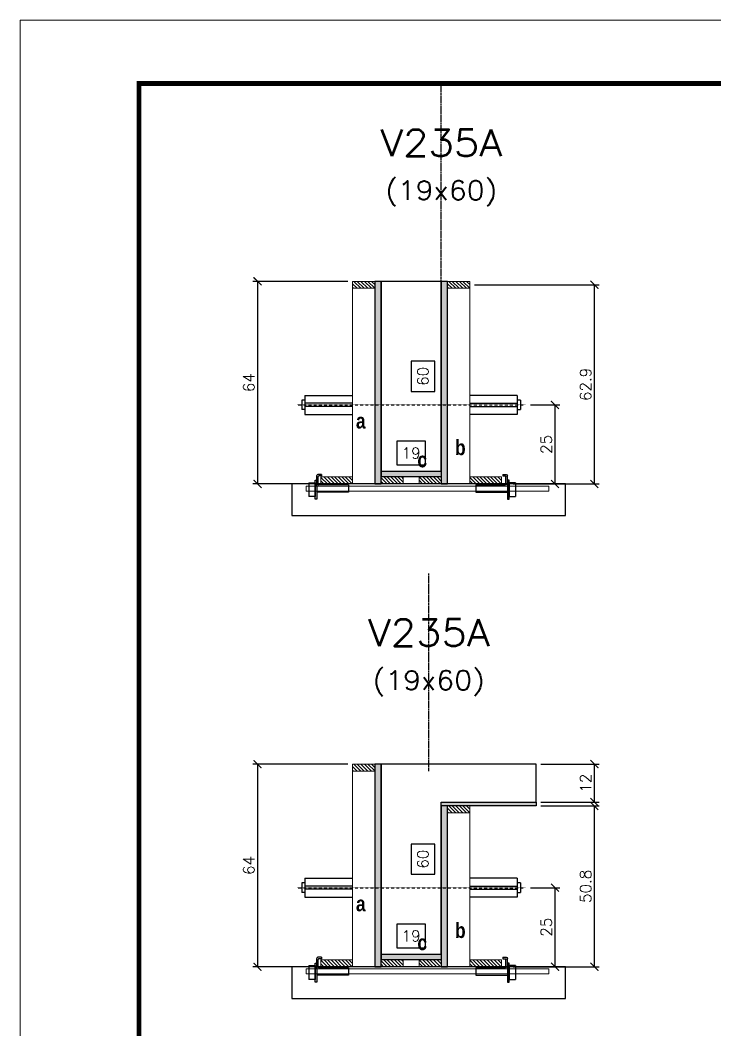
# Model space of a CAD drawing. Extents: x 137137 to 143418, y 10464 to 34486.
# Drawn here: x 141933 to 142371, y 25808 to 26446 of the extents above; entities that cross this region are included whole.
import ezdxf
from ezdxf.enums import TextEntityAlignment as Align

# ---------------------------------------------------------------- set-up
doc = ezdxf.new("R2010")
doc.units = 0
doc.linetypes.add('DASHED', pattern=[0.75, 0.5, -0.25])
doc.linetypes.add('HIDDEN', pattern=[0.375, 0.25, -0.125])
for name, color, linetype in [('barrote', 251, 'Continuous'), ('COTA', 241, 'Continuous'), ('Cota Seção (2x)', 4, 'Continuous'), ('detalhes', 4, 'Continuous'), ('Painéis', 200, 'Continuous'), ('presilha', 1, 'Continuous'), ('TENSOR', 3, 'Continuous'), ('Texto de Titulo', 7, 'Continuous'), ('Texto Qtd Sarr', 242, 'Continuous')]:
    doc.layers.add(name, color=color, linetype=linetype)
for name, color, linetype, lineweight in [('CONCRETO', 251, 'Continuous', 25), ('Folhas', 255, 'Continuous', 9), ('Hachura', 251, 'Continuous', 9), ('Madeira', 126, 'Continuous', 18), ('SARRAFO DE PRESSAO', 251, 'DASHED', 9), ('SCO-___-LAJ', 2, 'Continuous', 0), ('Texto Seção', 7, 'Continuous', 15)]:
    doc.layers.add(name, color=color, linetype=linetype, lineweight=lineweight)
doc.styles.add('Romans', font='romans.shx')
doc.styles.add('TECNICA', font='techb___.ttf', dxfattribs={"height": 10})
doc.dimstyles.new('Cota Seção (2x)', dxfattribs={"dimtxt": 7, "dimasz": 5, "dimexe": 3, "dimexo": 3, "dimgap": 2, "dimtad": 3, "dimdec": 1, "dimlfac": 0.5, "dimzin": 12, "dimdsep": 46, "dimtxsty": 'Romans', "dimblk": 'ARCHTICK', "dimcen": 0, "dimclrd": 4, "dimclre": 4, "dimclrt": 1, "dimadec": 1, "dimazin": 3, "dimtfac": 1, "dimtdec": 1, "dimtmove": 0, "dimatfit": 3, "dimldrblk": 'OBLIQUE', "dimfxl": 1, "dimtolj": 1, "dimtzin": 12, "dimarcsym": 0})
doc.dimstyles.new('Cota Seção interna', dxfattribs={"dimtxt": 7, "dimasz": 6, "dimexe": 0.18, "dimexo": 2, "dimgap": -4, "dimtad": 3, "dimdec": 1, "dimlfac": 0.5, "dimzin": 12, "dimdsep": 46, "dimtxsty": 'Romans', "dimblk": 'ARCHTICK', "dimcen": 0.09, "dimse1": 1, "dimse2": 1, "dimsd1": 1, "dimsd2": 1, "dimclrd": 180, "dimclre": 5, "dimclrt": 1, "dimadec": 0, "dimazin": 3, "dimtfac": 1, "dimtdec": 1, "dimtofl": 0, "dimtmove": 0, "dimatfit": 3, "dimldrblk": 'ARCHTICK', "dimfxl": 1, "dimtolj": 1, "dimtzin": 0, "dimarcsym": 0})

# ---------------------------------------------------------------- blocks, each defined once
blk = doc.blocks.new('9999999999')
at = {"layer": 'Folhas'}
blk.add_lwpolyline([(98138.98, 34190.21), (99623.98, 34190.21), (99623.98, 35240.21), (98138.98, 35240.21)], close=True, dxfattribs=at)
at = {"layer": 'Folhas', "color": 30, "const_width": 3}
blk.add_lwpolyline([(98213.98, 34230.21), (99583.98, 34230.21), (99583.98, 35200.21), (98213.98, 35200.21)], close=True, dxfattribs=at)
blk = doc.blocks.new('titulo1')
at = {"layer": 'Defpoints', "color": 252, "linetype": 'HIDDEN', "ltscale": 2}
blk.add_line((0, 0), (0, 125), dxfattribs=at)
at = {"layer": 'Defpoints', "style": 'Romans', "oblique": 15}
blk.add_attdef('FOLHA', text='', height=10, dxfattribs=at).set_placement((0, 15.58), align=Align.MIDDLE_CENTER)
at = {"layer": 'Texto Qtd Sarr', "color": 3, "style": 'Romans', "oblique": 15}
for tag, height, p in [('TITULO', 17, (0, 71.45)), ('SEÇÃO', 12, (0, 41.55))]:
    blk.add_attdef(tag, text='', height=height, dxfattribs=at).set_placement(p, align=Align.MIDDLE_CENTER)
blk = doc.blocks.new('_ArchTick')
at = {"color": 0, "linetype": 'ByBlock', "const_width": 0.15}
blk.add_lwpolyline([(-0.5, -0.5), (0.5, 0.5)], dxfattribs=at)
blk = doc.blocks.new('*D6065')
at = {"layer": 'COTA', "color": 4, "lineweight": -2, "transparency": 16777216}
for p, q in [((142219.62, 26278.55), (142298.34, 26278.55)), ((142295.34, 26152.75), (142295.34, 26278.55)), ((142244.02, 26152.75), (142298.34, 26152.75))]:
    blk.add_line(p, q, dxfattribs=at)
at = {"layer": 'Defpoints', "color": 0, "transparency": 16777216}
for p in [(142216.62, 26278.55), (142295.34, 26278.55), (142241.02, 26152.75)]:
    blk.add_point(p, dxfattribs=at)
at = {"layer": 'COTA', "color": 4, "lineweight": -2, "transparency": 16777216, "xscale": 5, "yscale": 5, "zscale": 5}
for p, rotation in [((142295.34, 26278.55), 90), ((142295.34, 26152.75), 270)]:
    blk.add_blockref('_ArchTick', p, dxfattribs=dict(at, rotation=rotation))
at = {"layer": 'COTA', "color": 1, "transparency": 16777216, "insert": (142289.84, 26215.65), "char_height": 7, "attachment_point": 5, "rotation": 90, "style": 'Romans'}
blk.add_mtext('\\A1;62.9', dxfattribs=at)
blk = doc.blocks.new('_Oblique')
at = {"color": 0, "linetype": 'ByBlock', "lineweight": -2}
blk.add_line((-0.5, -0.5), (0.5, 0.5), dxfattribs=at)
blk = doc.blocks.new('*D6066')
at = {"layer": 'Cota Seção (2x)', "color": 180, "lineweight": -2, "transparency": 16777216}
for p, q in [((142194.62, 26230.25), (142179.62, 26230.25)), ((142179.62, 26230.25), (142179.62, 26211.25)), ((142194.62, 26211.25), (142194.62, 26230.25)), ((142179.62, 26211.25), (142194.62, 26211.25))]:
    blk.add_line(p, q, dxfattribs=at)
at = {"layer": 'Defpoints', "color": 0, "transparency": 16777216}
for p in [(142198.62, 26280.75), (142198.62, 26280.75), (142198.62, 26160.75)]:
    blk.add_point(p, dxfattribs=at)
at = {"layer": 'Cota Seção (2x)', "color": 1, "transparency": 16777216, "insert": (142187.12, 26220.75), "char_height": 7, "attachment_point": 5, "rotation": 90, "style": 'Romans'}
blk.add_mtext('\\A1;60', dxfattribs=at)
blk = doc.blocks.new('PRESILHA METÁLICA 1')
at = {"layer": 'presilha'}
for p, q in [((7.5, 10.64), (7.5, 19.86)), ((12, 21), (8.64, 21)), ((12, 19.5), (9.57, 19.5)), ((12, 21), (12, 19.5)), ((0, 13), (6, 13)), ((0, 13), (0, 0)), ((6, 15.5), (7.5, 15.5)), ((6, -2.5), (6, 15.5)), ((6, 13), (6, 0)), ((7.5, 15.5), (7.5, -2.5)), ((9, 11.57), (9, 18.93)), ((37.5, 11), (9.57, 11)), ((37.5, 11), (37.5, 4.1)), ((6, 0), (0, 0)), ((37.5, 4.1), (7.5, 4.1)), ((7.5, -2.5), (6, -2.5))]:
    blk.add_line(p, q, dxfattribs=at)
for centre, radius, start, end in [((8.64, 19.86), 1.14, 90, 180), ((9.57, 18.93), 0.57, 90, 180), ((9.57, 11.57), 0.57, 180, 270)]:
    blk.add_arc(centre, radius, start, end, dxfattribs=at)
blk = doc.blocks.new('*D6067')
at = {"layer": 'Cota Seção (2x)', "color": 180, "lineweight": -2, "transparency": 16777216}
for p, q in [((142188.62, 26179.75), (142170.62, 26179.75)), ((142170.62, 26179.75), (142170.62, 26164.75)), ((142188.62, 26164.75), (142188.62, 26179.75)), ((142170.62, 26164.75), (142188.62, 26164.75))]:
    blk.add_line(p, q, dxfattribs=at)
at = {"layer": 'Defpoints', "color": 0, "transparency": 16777216}
for p in [(142198.62, 26160.75), (142160.62, 26152.75), (142198.62, 26152.75)]:
    blk.add_point(p, dxfattribs=at)
at = {"layer": 'Cota Seção (2x)', "color": 1, "transparency": 16777216, "insert": (142179.62, 26172.25), "char_height": 7, "attachment_point": 5, "style": 'Romans'}
blk.add_mtext('\\A1;19', dxfattribs=at)
blk = doc.blocks.new('*D6068')
at = {"layer": 'COTA', "color": 4, "lineweight": -2, "transparency": 16777216}
for p, q in [((142139.62, 26280.75), (142079.65, 26280.75)), ((142082.65, 26280.75), (142082.65, 26152.75)), ((142139.62, 26152.75), (142079.65, 26152.75))]:
    blk.add_line(p, q, dxfattribs=at)
at = {"layer": 'Defpoints', "color": 0, "transparency": 16777216}
for p in [(142142.62, 26280.75), (142082.65, 26152.75), (142142.62, 26152.75)]:
    blk.add_point(p, dxfattribs=at)
at = {"layer": 'COTA', "color": 4, "lineweight": -2, "transparency": 16777216, "xscale": 5, "yscale": 5, "zscale": 5}
for p, rotation in [((142082.65, 26280.75), 90), ((142082.65, 26152.75), 270)]:
    blk.add_blockref('_ArchTick', p, dxfattribs=dict(at, rotation=rotation))
at = {"layer": 'COTA', "color": 1, "transparency": 16777216, "insert": (142077.15, 26216.75), "char_height": 7, "attachment_point": 5, "rotation": 90, "style": 'Romans'}
blk.add_mtext('\\A1;64', dxfattribs=at)
blk = doc.blocks.new('*D6069')
at = {"layer": 'COTA', "color": 4, "lineweight": -2, "transparency": 16777216}
for p, q in [((142254.92, 26202.72), (142273.48, 26202.72)), ((142270.48, 26202.72), (142270.48, 26152.75)), ((142254.92, 26152.75), (142273.48, 26152.75))]:
    blk.add_line(p, q, dxfattribs=at)
at = {"layer": 'Defpoints', "color": 0, "transparency": 16777216}
for p in [(142251.92, 26202.72), (142251.92, 26152.75), (142270.48, 26152.75)]:
    blk.add_point(p, dxfattribs=at)
at = {"layer": 'COTA', "color": 4, "lineweight": -2, "transparency": 16777216, "xscale": 5, "yscale": 5, "zscale": 5}
for p, rotation in [((142270.48, 26202.72), 90), ((142270.48, 26152.75), 270)]:
    blk.add_blockref('_ArchTick', p, dxfattribs=dict(at, rotation=rotation))
at = {"layer": 'COTA', "color": 1, "transparency": 16777216, "insert": (142264.98, 26177.74), "char_height": 7, "attachment_point": 5, "rotation": 90, "style": 'Romans'}
blk.add_mtext('\\A1;25', dxfattribs=at)
blk = doc.blocks.new('*D6097')
at = {"layer": 'COTA', "color": 4, "lineweight": -2, "transparency": 16777216}
for p, q in [((142261.62, 25949.31), (142298.34, 25949.31)), ((142295.34, 25847.71), (142295.34, 25949.31)), ((142244.02, 25847.71), (142298.34, 25847.71))]:
    blk.add_line(p, q, dxfattribs=at)
at = {"layer": 'Defpoints', "color": 0, "transparency": 16777216}
for p in [(142258.62, 25949.31), (142295.34, 25949.31), (142241.02, 25847.71)]:
    blk.add_point(p, dxfattribs=at)
at = {"layer": 'COTA', "color": 4, "lineweight": -2, "transparency": 16777216, "xscale": 5, "yscale": 5, "zscale": 5}
for p, rotation in [((142295.34, 25949.31), 90), ((142295.34, 25847.71), 270)]:
    blk.add_blockref('_ArchTick', p, dxfattribs=dict(at, rotation=rotation))
at = {"layer": 'COTA', "color": 1, "transparency": 16777216, "insert": (142289.84, 25898.51), "char_height": 7, "attachment_point": 5, "rotation": 90, "style": 'Romans'}
blk.add_mtext('\\A1;50.8', dxfattribs=at)
blk = doc.blocks.new('*D6098')
at = {"layer": 'COTA', "color": 4, "lineweight": -2, "transparency": 16777216}
for p, q in [((142261.62, 25975.71), (142298.34, 25975.71)), ((142295.34, 25951.71), (142295.34, 25975.71)), ((142261.62, 25951.71), (142298.34, 25951.71))]:
    blk.add_line(p, q, dxfattribs=at)
at = {"layer": 'Defpoints', "color": 0, "transparency": 16777216}
for p in [(142258.62, 25975.71), (142295.34, 25975.71), (142258.62, 25951.71)]:
    blk.add_point(p, dxfattribs=at)
at = {"layer": 'COTA', "color": 4, "lineweight": -2, "transparency": 16777216, "xscale": 5, "yscale": 5, "zscale": 5}
for p, rotation in [((142295.34, 25975.71), 90), ((142295.34, 25951.71), 270)]:
    blk.add_blockref('_ArchTick', p, dxfattribs=dict(at, rotation=rotation))
at = {"layer": 'COTA', "color": 1, "transparency": 16777216, "insert": (142289.84, 25963.71), "char_height": 7, "attachment_point": 5, "rotation": 90, "style": 'Romans'}
blk.add_mtext('\\A1;12', dxfattribs=at)
blk = doc.blocks.new('*D6099')
at = {"layer": 'Cota Seção (2x)', "color": 180, "lineweight": -2, "transparency": 16777216}
for p, q in [((142194.62, 25925.21), (142179.62, 25925.21)), ((142179.62, 25925.21), (142179.62, 25906.21)), ((142194.62, 25906.21), (142194.62, 25925.21)), ((142179.62, 25906.21), (142194.62, 25906.21))]:
    blk.add_line(p, q, dxfattribs=at)
at = {"layer": 'Defpoints', "color": 0, "transparency": 16777216}
for p in [(142198.62, 25975.71), (142198.62, 25975.71), (142198.62, 25855.71)]:
    blk.add_point(p, dxfattribs=at)
at = {"layer": 'Cota Seção (2x)', "color": 1, "transparency": 16777216, "insert": (142187.12, 25915.71), "char_height": 7, "attachment_point": 5, "rotation": 90, "style": 'Romans'}
blk.add_mtext('\\A1;60', dxfattribs=at)
blk = doc.blocks.new('*D6100')
at = {"layer": 'Cota Seção (2x)', "color": 180, "lineweight": -2, "transparency": 16777216}
for p, q in [((142188.62, 25874.71), (142170.62, 25874.71)), ((142170.62, 25874.71), (142170.62, 25859.71)), ((142188.62, 25859.71), (142188.62, 25874.71)), ((142170.62, 25859.71), (142188.62, 25859.71))]:
    blk.add_line(p, q, dxfattribs=at)
at = {"layer": 'Defpoints', "color": 0, "transparency": 16777216}
for p in [(142198.62, 25855.71), (142160.62, 25847.71), (142198.62, 25847.71)]:
    blk.add_point(p, dxfattribs=at)
at = {"layer": 'Cota Seção (2x)', "color": 1, "transparency": 16777216, "insert": (142179.62, 25867.21), "char_height": 7, "attachment_point": 5, "style": 'Romans'}
blk.add_mtext('\\A1;19', dxfattribs=at)
blk = doc.blocks.new('*D6101')
at = {"layer": 'COTA', "color": 4, "lineweight": -2, "transparency": 16777216}
for p, q in [((142139.62, 25975.71), (142079.65, 25975.71)), ((142082.65, 25975.71), (142082.65, 25847.71)), ((142139.62, 25847.71), (142079.65, 25847.71))]:
    blk.add_line(p, q, dxfattribs=at)
at = {"layer": 'Defpoints', "color": 0, "transparency": 16777216}
for p in [(142142.62, 25975.71), (142082.65, 25847.71), (142142.62, 25847.71)]:
    blk.add_point(p, dxfattribs=at)
at = {"layer": 'COTA', "color": 4, "lineweight": -2, "transparency": 16777216, "xscale": 5, "yscale": 5, "zscale": 5}
for p, rotation in [((142082.65, 25975.71), 90), ((142082.65, 25847.71), 270)]:
    blk.add_blockref('_ArchTick', p, dxfattribs=dict(at, rotation=rotation))
at = {"layer": 'COTA', "color": 1, "transparency": 16777216, "insert": (142077.15, 25911.71), "char_height": 7, "attachment_point": 5, "rotation": 90, "style": 'Romans'}
blk.add_mtext('\\A1;64', dxfattribs=at)
blk = doc.blocks.new('*D6102')
at = {"layer": 'COTA', "color": 4, "lineweight": -2, "transparency": 16777216}
for p, q in [((142254.92, 25897.68), (142273.48, 25897.68)), ((142270.48, 25897.68), (142270.48, 25847.71)), ((142254.92, 25847.71), (142273.48, 25847.71))]:
    blk.add_line(p, q, dxfattribs=at)
at = {"layer": 'Defpoints', "color": 0, "transparency": 16777216}
for p in [(142251.92, 25897.68), (142251.92, 25847.71), (142270.48, 25847.71)]:
    blk.add_point(p, dxfattribs=at)
at = {"layer": 'COTA', "color": 4, "lineweight": -2, "transparency": 16777216, "xscale": 5, "yscale": 5, "zscale": 5}
for p, rotation in [((142270.48, 25897.68), 90), ((142270.48, 25847.71), 270)]:
    blk.add_blockref('_ArchTick', p, dxfattribs=dict(at, rotation=rotation))
at = {"layer": 'COTA', "color": 1, "transparency": 16777216, "insert": (142264.98, 25872.7), "char_height": 7, "attachment_point": 5, "rotation": 90, "style": 'Romans'}
blk.add_mtext('\\A1;25', dxfattribs=at)

msp = doc.modelspace()

# ---------------------------------------------------------------- hatches: boundary and pattern name
at = {"layer": 'Hachura'}
h = msp.add_hatch(dxfattribs=at)
h.set_pattern_fill('ANSI31', color=256, scale=0.5, angle=270, style=0)
h.set_pattern_definition([(315, (165048.4402, 17973.1066), (1.12253202, 1.12253202), [])])
h.paths.add_polyline_path([(142142.62, 26276.35), (142142.62, 26280.75), (142156.62, 26280.75), (142156.62, 26276.35)])
h = msp.add_hatch(color=256, dxfattribs=at)
h.dxf.hatch_style = 1
h.paths.add_polyline_path([(142160.62, 26280.75), (142156.62, 26280.75), (142156.62, 26152.75), (142160.62, 26152.75)])
h = msp.add_hatch(color=256, dxfattribs=at)
h.dxf.hatch_style = 1
h.paths.add_polyline_path([(142202.62, 26280.75), (142198.62, 26280.75), (142198.62, 26152.75), (142202.62, 26152.75)])
h = msp.add_hatch(dxfattribs=at)
h.set_pattern_fill('ANSI31', color=256, scale=0.5, angle=270, style=0)
h.set_pattern_definition([(315, (165108.4402, 17973.1066), (1.12253202, 1.12253202), [])])
h.paths.add_polyline_path([(142202.62, 26276.35), (142202.62, 26280.75), (142216.62, 26280.75), (142216.62, 26276.35)])
h = msp.add_hatch(color=256, dxfattribs=at)
h.dxf.hatch_style = 1
h.paths.add_polyline_path([(142160.62, 26157.15), (142160.62, 26160.75), (142198.62, 26160.75), (142198.62, 26157.15)])
h = msp.add_hatch(dxfattribs=at)
h.set_pattern_fill('ANSI31', color=256, scale=0.5, angle=270, style=0)
h.set_pattern_definition([(315, (165014.4402, 17923.1066), (1.12253202, 1.12253202), [])])
h.paths.add_polyline_path([(142142.62, 26152.75), (142142.62, 26157.15), (142122.62, 26157.15), (142122.62, 26152.75)])
h = msp.add_hatch(dxfattribs=at)
h.set_pattern_fill('ANSI31', color=256, scale=0.5, angle=270, style=0)
h.set_pattern_definition([(315, (165117.2423, 17923.1066), (1.12253202, 1.12253202), [])])
h.paths.add_polyline_path([(142160.62, 26152.75), (142160.62, 26157.15), (142174.62, 26157.15), (142174.62, 26152.75)])
h = msp.add_hatch(dxfattribs=at)
h.set_pattern_fill('ANSI31', color=256, scale=0.5, angle=270, style=0)
h.set_pattern_definition([(315, (165117.2402, 17923.1066), (1.12253202, 1.12253202), [])])
h.paths.add_polyline_path([(142198.62, 26152.75), (142198.62, 26157.15), (142184.62, 26157.15), (142184.62, 26152.75)])
h = msp.add_hatch(dxfattribs=at)
h.set_pattern_fill('ANSI31', color=256, scale=0.5, angle=270, style=0)
h.set_pattern_definition([(315, (165108.4402, 17923.1066), (1.12253202, 1.12253202), [])])
h.paths.add_polyline_path([(142236.62, 26152.75), (142236.62, 26157.15), (142216.62, 26157.15), (142216.62, 26152.75)])
h = msp.add_hatch(dxfattribs=at)
h.set_pattern_fill('ANSI31', color=256, scale=0.5, angle=270, style=0)
h.set_pattern_definition([(315, (165048.4402, 17668.071), (1.12253202, 1.12253202), [])])
h.paths.add_polyline_path([(142142.62, 25971.31), (142142.62, 25975.71), (142156.62, 25975.71), (142156.62, 25971.31)])
h = msp.add_hatch(color=256, dxfattribs=at)
h.dxf.hatch_style = 1
h.paths.add_polyline_path([(142160.62, 25975.71), (142156.62, 25975.71), (142156.62, 25847.71), (142160.62, 25847.71)])
h = msp.add_hatch(color=256, dxfattribs=at)
h.dxf.hatch_style = 1
h.paths.add_polyline_path([(142198.62, 25949.31), (142198.62, 25951.71), (142258.62, 25951.71), (142258.62, 25949.31)])
h = msp.add_hatch(color=256, dxfattribs=at)
h.dxf.hatch_style = 1
h.paths.add_polyline_path([(142202.62, 25949.31), (142198.62, 25949.31), (142198.62, 25847.71), (142202.62, 25847.71)])
h = msp.add_hatch(dxfattribs=at)
h.set_pattern_fill('ANSI31', color=256, scale=0.5, angle=270, style=0)
h.set_pattern_definition([(315, (165108.4402, 17641.671), (1.12253202, 1.12253202), [])])
h.paths.add_polyline_path([(142202.62, 25944.91), (142202.62, 25949.31), (142216.62, 25949.31), (142216.62, 25944.91)])
h = msp.add_hatch(color=256, dxfattribs=at)
h.dxf.hatch_style = 1
h.paths.add_polyline_path([(142160.62, 25852.11), (142160.62, 25855.71), (142198.62, 25855.71), (142198.62, 25852.11)])
h = msp.add_hatch(dxfattribs=at)
h.set_pattern_fill('ANSI31', color=256, scale=0.5, angle=270, style=0)
h.set_pattern_definition([(315, (165014.4402, 17618.071), (1.12253202, 1.12253202), [])])
h.paths.add_polyline_path([(142142.62, 25847.71), (142142.62, 25852.11), (142122.62, 25852.11), (142122.62, 25847.71)])
h = msp.add_hatch(dxfattribs=at)
h.set_pattern_fill('ANSI31', color=256, scale=0.5, angle=270, style=0)
h.set_pattern_definition([(315, (165117.2423, 17618.071), (1.12253202, 1.12253202), [])])
h.paths.add_polyline_path([(142160.62, 25847.71), (142160.62, 25852.11), (142174.62, 25852.11), (142174.62, 25847.71)])
h = msp.add_hatch(dxfattribs=at)
h.set_pattern_fill('ANSI31', color=256, scale=0.5, angle=270, style=0)
h.set_pattern_definition([(315, (165117.2402, 17618.071), (1.12253202, 1.12253202), [])])
h.paths.add_polyline_path([(142198.62, 25847.71), (142198.62, 25852.11), (142184.62, 25852.11), (142184.62, 25847.71)])
h = msp.add_hatch(dxfattribs=at)
h.set_pattern_fill('ANSI31', color=256, scale=0.5, angle=270, style=0)
h.set_pattern_definition([(315, (165108.4402, 17618.071), (1.12253202, 1.12253202), [])])
h.paths.add_polyline_path([(142236.62, 25847.71), (142236.62, 25852.11), (142216.62, 25852.11), (142216.62, 25847.71)])

# ---------------------------------------------------------------- linework, layer by layer
at = {"ltscale": 3}
for p, q in [((142110.62, 26205.72), (142110.62, 26199.72)), ((142112.62, 26205.72), (142110.62, 26205.72)), ((142112.62, 26208.72), (142112.62, 26196.72)), ((142112.62, 26208.72), (142142.62, 26208.72)), ((142142.62, 26203.72), (142112.62, 26203.72)), ((142246.62, 26208.72), (142216.62, 26208.72)), ((142216.62, 26203.72), (142246.62, 26203.72)), ((142246.62, 26208.72), (142246.62, 26196.72)), ((142248.62, 26205.72), (142246.62, 26205.72)), ((142248.62, 26205.72), (142248.62, 26199.72)), ((142112.62, 26199.72), (142110.62, 26199.72)), ((142142.62, 26201.72), (142112.62, 26201.72)), ((142216.62, 26201.72), (142246.62, 26201.72)), ((142246.62, 26199.72), (142248.62, 26199.72)), ((142112.62, 26196.72), (142142.62, 26196.72)), ((142246.62, 26196.72), (142216.62, 26196.72)), ((142112.62, 25903.68), (142112.62, 25891.68)), ((142112.62, 25903.68), (142142.62, 25903.68)), ((142246.62, 25903.68), (142216.62, 25903.68)), ((142246.62, 25903.68), (142246.62, 25891.68)), ((142110.62, 25900.68), (142110.62, 25894.68)), ((142112.62, 25900.68), (142110.62, 25900.68)), ((142142.62, 25898.68), (142112.62, 25898.68)), ((142216.62, 25898.68), (142246.62, 25898.68)), ((142248.62, 25900.68), (142246.62, 25900.68)), ((142248.62, 25900.68), (142248.62, 25894.68)), ((142112.62, 25894.68), (142110.62, 25894.68)), ((142142.62, 25896.68), (142112.62, 25896.68)), ((142112.62, 25891.68), (142142.62, 25891.68)), ((142216.62, 25896.68), (142246.62, 25896.68)), ((142246.62, 25891.68), (142216.62, 25891.68)), ((142246.62, 25894.68), (142248.62, 25894.68))]:
    msp.add_line(p, q, dxfattribs=at)
at = {"layer": 'barrote'}
for points in [[(142104.26, 26132.75), (142277.22, 26132.75), (142277.22, 26152.75), (142104.26, 26152.75)], [(142104.26, 25827.71), (142277.22, 25827.71), (142277.22, 25847.71), (142104.26, 25847.71)]]:
    msp.add_lwpolyline(points, close=True, dxfattribs=at)
at = {"layer": 'CONCRETO'}
for points in [[(142198.62, 26280.75), (142198.62, 26280.75), (142198.62, 26280.75), (142198.62, 26280.75), (142198.62, 26280.75), (142160.62, 26280.75), (142160.62, 26157.15), (142160.62, 26157.15), (142160.62, 26160.75), (142198.62, 26160.75)], [(142198.62, 25951.71), (142258.62, 25951.71), (142258.62, 25975.71), (142198.62, 25975.71), (142198.62, 25975.71), (142160.62, 25975.71), (142160.62, 25852.11), (142160.62, 25852.11), (142160.62, 25855.71), (142198.62, 25855.71)]]:
    msp.add_lwpolyline(points, close=True, dxfattribs=at)
at = {"layer": 'Madeira'}
for points in [[(142142.62, 26276.35), (142142.62, 26280.75), (142156.62, 26280.75), (142156.62, 26276.35)], [(142142.62, 26280.75), (142156.62, 26280.75), (142156.62, 26152.75), (142142.62, 26152.75)], [(142202.62, 26276.35), (142202.62, 26280.75), (142216.62, 26280.75), (142216.62, 26276.35)], [(142202.62, 26280.75), (142216.62, 26280.75), (142216.62, 26152.75), (142202.62, 26152.75)], [(142142.62, 26152.75), (142142.62, 26157.15), (142122.62, 26157.15), (142122.62, 26152.75)], [(142160.62, 26152.75), (142160.62, 26157.15), (142174.62, 26157.15), (142174.62, 26152.75)], [(142198.62, 26152.75), (142198.62, 26157.15), (142184.62, 26157.15), (142184.62, 26152.75)], [(142236.62, 26152.75), (142236.62, 26157.15), (142216.62, 26157.15), (142216.62, 26152.75)], [(142142.62, 25971.31), (142142.62, 25975.71), (142156.62, 25975.71), (142156.62, 25971.31)], [(142142.62, 25975.71), (142156.62, 25975.71), (142156.62, 25847.71), (142142.62, 25847.71)], [(142202.62, 25944.91), (142202.62, 25949.31), (142216.62, 25949.31), (142216.62, 25944.91)], [(142202.62, 25949.31), (142216.62, 25949.31), (142216.62, 25847.71), (142202.62, 25847.71)], [(142142.62, 25847.71), (142142.62, 25852.11), (142122.62, 25852.11), (142122.62, 25847.71)], [(142160.62, 25847.71), (142160.62, 25852.11), (142174.62, 25852.11), (142174.62, 25847.71)], [(142198.62, 25847.71), (142198.62, 25852.11), (142184.62, 25852.11), (142184.62, 25847.71)], [(142236.62, 25847.71), (142236.62, 25852.11), (142216.62, 25852.11), (142216.62, 25847.71)]]:
    msp.add_lwpolyline(points, close=True, dxfattribs=at)
at = {"layer": 'Painéis'}
for points in [[(142160.62, 26280.75), (142156.62, 26280.75), (142156.62, 26152.75), (142160.62, 26152.75)], [(142202.62, 26280.75), (142198.62, 26280.75), (142198.62, 26152.75), (142202.62, 26152.75)], [(142160.62, 26157.15), (142160.62, 26160.75), (142198.62, 26160.75), (142198.62, 26157.15)], [(142160.62, 25975.71), (142156.62, 25975.71), (142156.62, 25847.71), (142160.62, 25847.71)], [(142198.62, 25949.31), (142198.62, 25951.71), (142258.62, 25951.71), (142258.62, 25949.31)], [(142202.62, 25949.31), (142198.62, 25949.31), (142198.62, 25847.71), (142202.62, 25847.71)], [(142160.62, 25852.11), (142160.62, 25855.71), (142198.62, 25855.71), (142198.62, 25852.11)]]:
    msp.add_lwpolyline(points, close=True, dxfattribs=at)
at = {"layer": 'SCO-___-LAJ', "color": 1}
for points in [[(142113.26, 26151.42), (142266.56, 26151.42), (142266.56, 26148.22), (142113.26, 26148.22)], [(142113.26, 25846.38), (142266.56, 25846.38), (142266.56, 25843.18), (142113.26, 25843.18)]]:
    msp.add_lwpolyline(points, close=True, dxfattribs=at)
at = {"layer": 'TENSOR', "linetype": 'HIDDEN', "ltscale": 0.5}
for p, q in [((142107.62, 26202.72), (142251.92, 26202.72)), ((142107.62, 25897.68), (142251.92, 25897.68))]:
    msp.add_line(p, q, dxfattribs=at)

# ---------------------------------------------------------------- block references
at = {"layer": 'presilha', "yscale": 0.6666666666666666, "zscale": 0.6666666666666666}
for p, xscale in [((142115.04, 26144.78), 0.6666666666666666), ((142245.49, 26144.78), -0.6666666666666666), ((142115.04, 25839.75), 0.6666666666666666), ((142245.49, 25839.75), -0.6666666666666666)]:
    msp.add_blockref('PRESILHA METÁLICA 1', p, dxfattribs=dict(at, xscale=xscale))
at = {"layer": 'SARRAFO DE PRESSAO', "color": 6, "linetype": 'ByBlock'}
msp.add_blockref('9999999999', (43793.81, -8794.45), dxfattribs=at)
at = {"layer": 'Texto Seção'}
ref = msp.add_blockref('titulo1', (142198.62, 26280.75), dxfattribs=at)
ref.add_attrib('TITULO', 'V235A', dxfattribs={"layer": 'Texto de Titulo', "color": 7, "height": 17, "style": 'Romans', "width": 1.1}).set_placement((142198.62, 26368.25), align=Align.MIDDLE_CENTER)
ref.add_attrib('SEÇÃO', '(19x60)', dxfattribs={"layer": 'Texto de Titulo', "color": 7, "height": 12, "style": 'Romans', "width": 1.1}).set_placement((142198.62, 26338.25), align=Align.MIDDLE_CENTER)
ref = msp.add_blockref('titulo1', (142190.74, 25971.28), dxfattribs=at)
ref.add_attrib('TITULO', 'V235A', dxfattribs={"layer": 'Texto de Titulo', "color": 7, "height": 17, "style": 'Romans', "width": 1.1}).set_placement((142190.74, 26058.78), align=Align.MIDDLE_CENTER)
ref.add_attrib('SEÇÃO', '(19x60)', dxfattribs={"layer": 'Texto de Titulo', "color": 7, "height": 12, "style": 'Romans', "width": 1.1}).set_placement((142190.74, 26028.78), align=Align.MIDDLE_CENTER)

# ---------------------------------------------------------------- texts
at = {"layer": 'detalhes', "style": 'TECNICA'}
for s, p in [('a', (142144.79, 26187.78)), ('b', (142207.33, 26170.94)), ('c', (142183.6, 26163.25)), ('a', (142144.79, 25882.75)), ('b', (142207.33, 25865.9)), ('c', (142183.6, 25858.21))]:
    msp.add_text(s, height=9.6, dxfattribs=at).set_placement(p)

# ---------------------------------------------------------------- dimensions: what is measured, and where the dimension line sits
at = {"layer": 'COTA'}
for base, p1, p2, picture, middle in [((142082.65, 26152.75), (142142.62, 26280.75), (142142.62, 26152.75), '*D6068', (142077.15, 26216.75)), ((142295.34, 26278.55), (142241.02, 26152.75), (142216.62, 26278.55), '*D6065', (142289.84, 26215.65)), ((142270.48, 26152.75), (142251.92, 26202.72), (142251.92, 26152.75), '*D6069', (142264.98, 26177.74)), ((142082.65, 25847.71), (142142.62, 25975.71), (142142.62, 25847.71), '*D6101', (142077.15, 25911.71)), ((142295.34, 25975.71), (142258.62, 25951.71), (142258.62, 25975.71), '*D6098', (142289.84, 25963.71)), ((142295.34, 25949.31), (142241.02, 25847.71), (142258.62, 25949.31), '*D6097', (142289.84, 25898.51)), ((142270.48, 25847.71), (142251.92, 25897.68), (142251.92, 25847.71), '*D6102', (142264.98, 25872.7))]:
    dim = msp.add_linear_dim(base=base, p1=p1, p2=p2, angle=90, dimstyle='Cota Seção (2x)', dxfattribs=at)
    dim.commit()
    dim.dimension.update_dxf_attribs({"geometry": picture, "text_midpoint": middle})
at = {"layer": 'Cota Seção (2x)'}
for base, p1, p2, picture, middle in [((142198.62, 26280.75), (142198.62, 26160.75), (142198.62, 26280.75), '*D6066', (142187.12, 26220.75)), ((142198.62, 25975.71), (142198.62, 25855.71), (142198.62, 25975.71), '*D6099', (142187.12, 25915.71))]:
    dim = msp.add_linear_dim(base=base, p1=p1, p2=p2, angle=90, dimstyle='Cota Seção interna', dxfattribs=at)
    dim.commit()
    dim.dimension.update_dxf_attribs({"geometry": picture, "text_midpoint": middle})
for base, p1, p2, picture, middle in [((142198.62, 26160.75), (142160.62, 26152.75), (142198.62, 26152.75), '*D6067', (142179.62, 26172.25)), ((142198.62, 25855.71), (142160.62, 25847.71), (142198.62, 25847.71), '*D6100', (142179.62, 25867.21))]:
    dim = msp.add_linear_dim(base=base, p1=p1, p2=p2, dimstyle='Cota Seção interna', dxfattribs=at)
    dim.commit()
    dim.dimension.update_dxf_attribs({"geometry": picture, "text_midpoint": middle})

doc.saveas('drawing.dxf')
